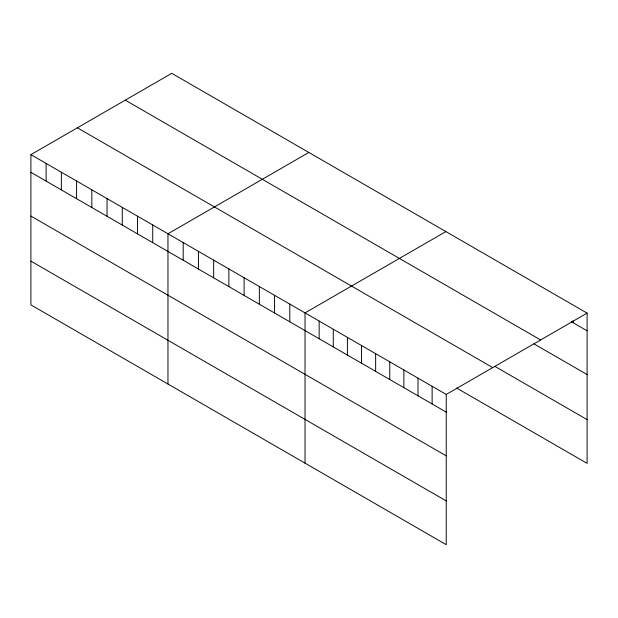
<?xml version="1.0" encoding="UTF-8"?>
<svg xmlns="http://www.w3.org/2000/svg" width="618" height="618" viewBox="0 0 618 618"><rect width="100%" height="100%" fill="white"/><g stroke="black" fill="none" stroke-linecap="round" stroke-linejoin="round"><path stroke-width="0.93" d="M30.9 154.639L446.242 394.438L446.242 544.682L30.9 304.883L30.9 154.639L171.758 73.318L587.1 313.117L587.1 463.361L456.679 388.065M308.815 152.453L167.965 233.774L167.965 384.017M445.879 231.588L305.029 312.909L305.029 463.152M446.242 394.438L587.1 313.117M571.318 321.684L587.1 330.8M125.269 100.155L540.619 339.954M533.937 343.847L587.1 374.547M494.894 366.381L587.1 419.614M77.381 127.802L492.731 367.602M30.9 172.322L446.242 412.121M30.9 216.068L446.242 455.868M30.9 261.136L446.242 500.935M572.979 320.781L572.979 322.642M432.121 386.281L432.121 403.963M418 378.131L418 395.814M403.878 369.981L403.878 387.664M389.757 361.824L389.757 379.506M375.636 353.674L375.636 371.356M361.515 345.516L361.515 363.199M347.393 337.366L347.393 355.049M333.272 329.209L333.272 346.891M319.151 321.059L319.151 338.741M289.796 304.11L289.796 321.793M274.57 295.319L274.57 313.002M259.344 286.528L259.344 304.21M244.11 277.737L244.11 295.419M228.884 268.946L228.884 286.628M213.65 260.147L213.65 277.83M198.424 251.356L198.424 269.039M183.191 242.565L183.191 260.248M152.731 224.983L152.731 242.665M137.505 216.184L137.505 233.867M122.279 207.393L122.279 225.076M107.045 198.602L107.045 216.285M91.819 189.811L91.819 207.494M76.586 181.02L76.586 198.702M61.36 172.221L61.36 189.904M46.126 163.43L46.126 181.113"/></g></svg>
